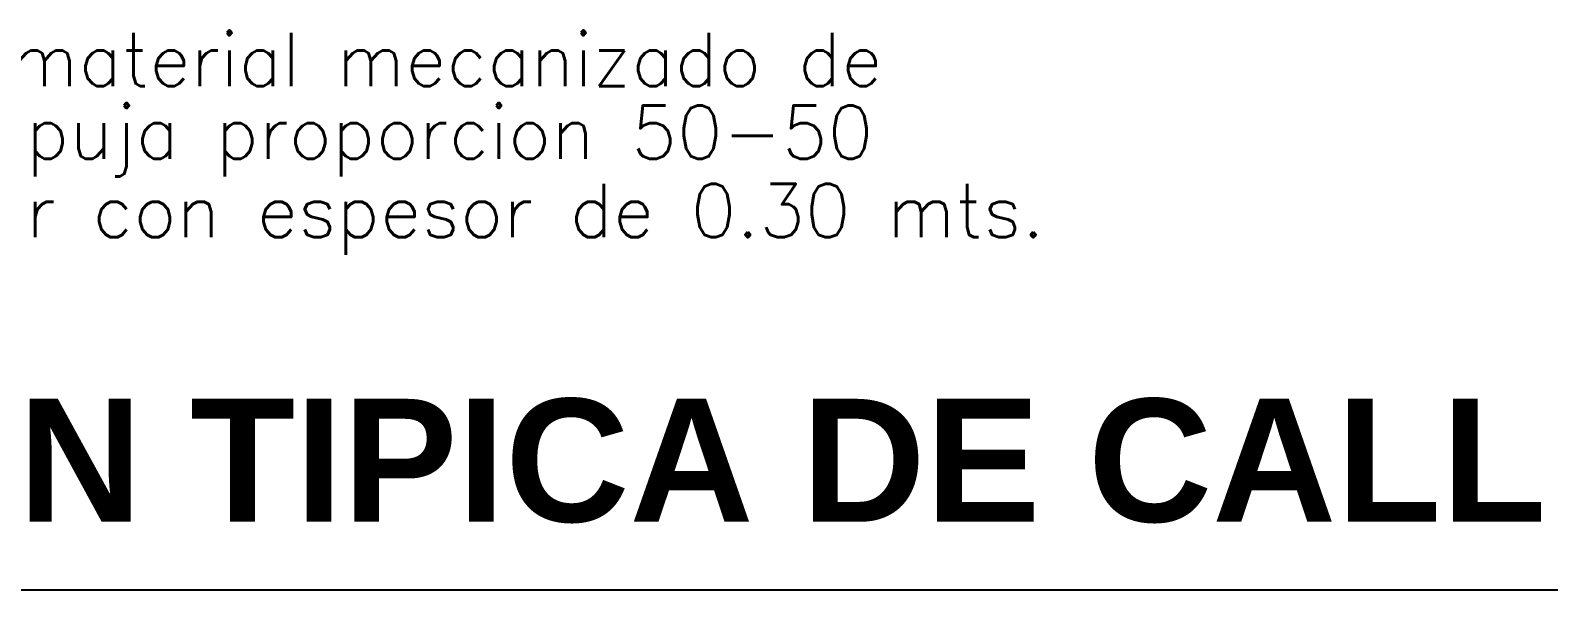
# Model space of a CAD drawing. Header units: millimetres. Extents: x 603916 to 1211550, y 1309898 to 2622648.
# Drawn here: x 604313.79 to 604332.38, y 1311047.73 to 1311054.59 of the extents above; entities that cross this region are included whole.
import ezdxf

# ---------------------------------------------------------------- set-up
doc = ezdxf.new("R2010")
doc.units = ezdxf.units.MM
doc.styles.add('ARIALTEXT', font='')
doc.styles.add('ROMANS', font='ROMANS', dxfattribs={"height": 0.2})
doc.styles.get('ARIALTEXT').set_extended_font_data('Arial', bold=True)

msp = doc.modelspace()

# ---------------------------------------------------------------- linework, layer by layer
at = {"color": 1}
msp.add_line((604305.628, 1311047.728), (604352.807, 1311047.728), dxfattribs=at)

# ---------------------------------------------------------------- texts
at = {"style": 'ROMANS'}
for s, p in [('Sub-base de material mecanizado de ', (604307.217, 1311053.901)), ('hormigon y talpuja proporcion 50-50', (604307.217, 1311053.011)), ('90%%% de proctor con espesor de 0.30 mts.', (604307.217, 1311052.049))]:
    msp.add_text(s, height=0.65263, dxfattribs=at).set_placement(p)
at = {"color": 3, "insert": (604305.562, 1311050.068), "char_height": 1.50759, "attachment_point": 1, "style": 'ARIALTEXT'}
msp.add_mtext('SECCION TIPICA DE CALLE CON BOULEVARD', dxfattribs=at)

doc.saveas('drawing.dxf')
